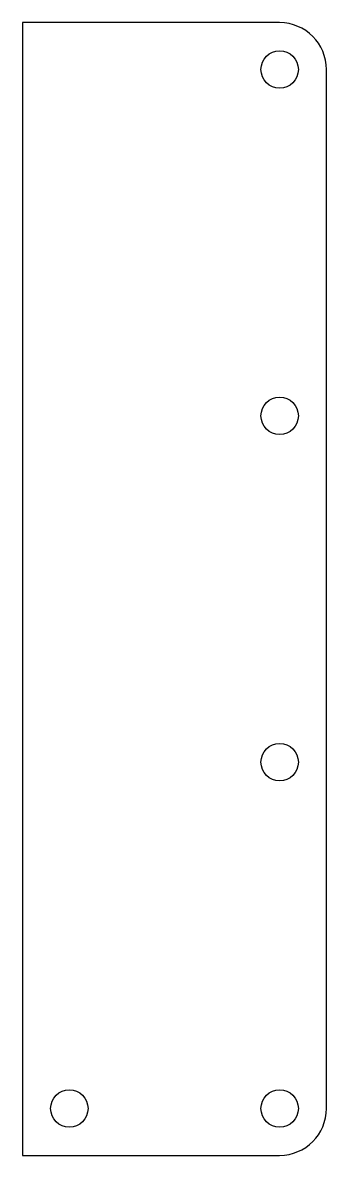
# Model space of a CAD drawing. Extents: x 153 to 179, y -8 to 88.8.
import ezdxf

# ---------------------------------------------------------------- set-up
doc = ezdxf.new("R2010")
doc.units = 0
doc.layers.get('0').update_dxf_attribs({"linetype": 'continuous'})

# ---------------------------------------------------------------- blocks, each defined once
blk = doc.blocks.new('FACEFEAT')
at = {"color": 0}
for p, q in [((153, 88.75), (153, -8)), ((175, 88.75), (153, 88.75)), ((179, -4), (179, 84.75)), ((153, -8), (175, -8))]:
    blk.add_line(p, q, dxfattribs=at)
for centre in [(175, 84.75), (175, 55.167), (175, 25.583), (157, -4), (175, -4)]:
    blk.add_circle(centre, 1.6, dxfattribs=at)
for centre, start, end in [((175, 84.75), 0, 90), ((175, -4), -90, 0)]:
    blk.add_arc(centre, 4, start, end, dxfattribs=at)

msp = doc.modelspace()

# ---------------------------------------------------------------- block references
at = {"color": 0}
msp.add_blockref('FACEFEAT', (0, 0), dxfattribs=at)

doc.saveas('drawing.dxf')
